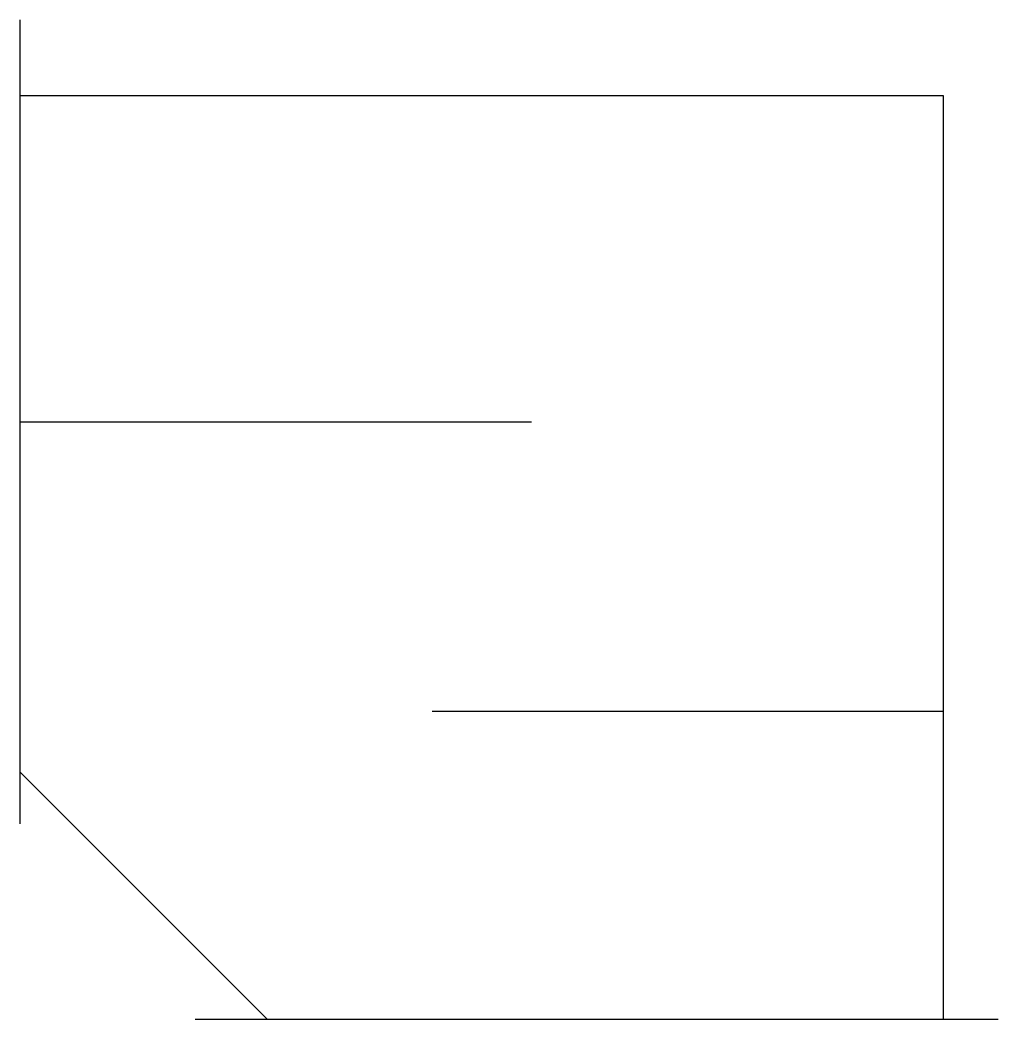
# Model space of a CAD drawing. Header units: metres. Extents: x -19714.4 to -19696.1, y -11791 to -11772.3.
import ezdxf

# ---------------------------------------------------------------- set-up
doc = ezdxf.new("R2010")
doc.units = ezdxf.units.M
doc.layers.add('1', color=7, linetype='Continuous')

msp = doc.modelspace()

# ---------------------------------------------------------------- linework, layer by layer
at = {"layer": '1'}
for p, q in [((-19714.39, -11772.26), (-19714.39, -11787.32)), ((-19697.09, -11773.68), (-19714.39, -11773.68)), ((-19697.09, -11790.98), (-19697.09, -11773.68)), ((-19714.39, -11779.79), (-19704.81, -11779.79)), ((-19706.67, -11785.21), (-19697.09, -11785.21)), ((-19714.39, -11786.35), (-19709.76, -11790.98)), ((-19711.11, -11790.98), (-19696.07, -11790.98))]:
    msp.add_line(p, q, dxfattribs=at)

doc.saveas('drawing.dxf')
